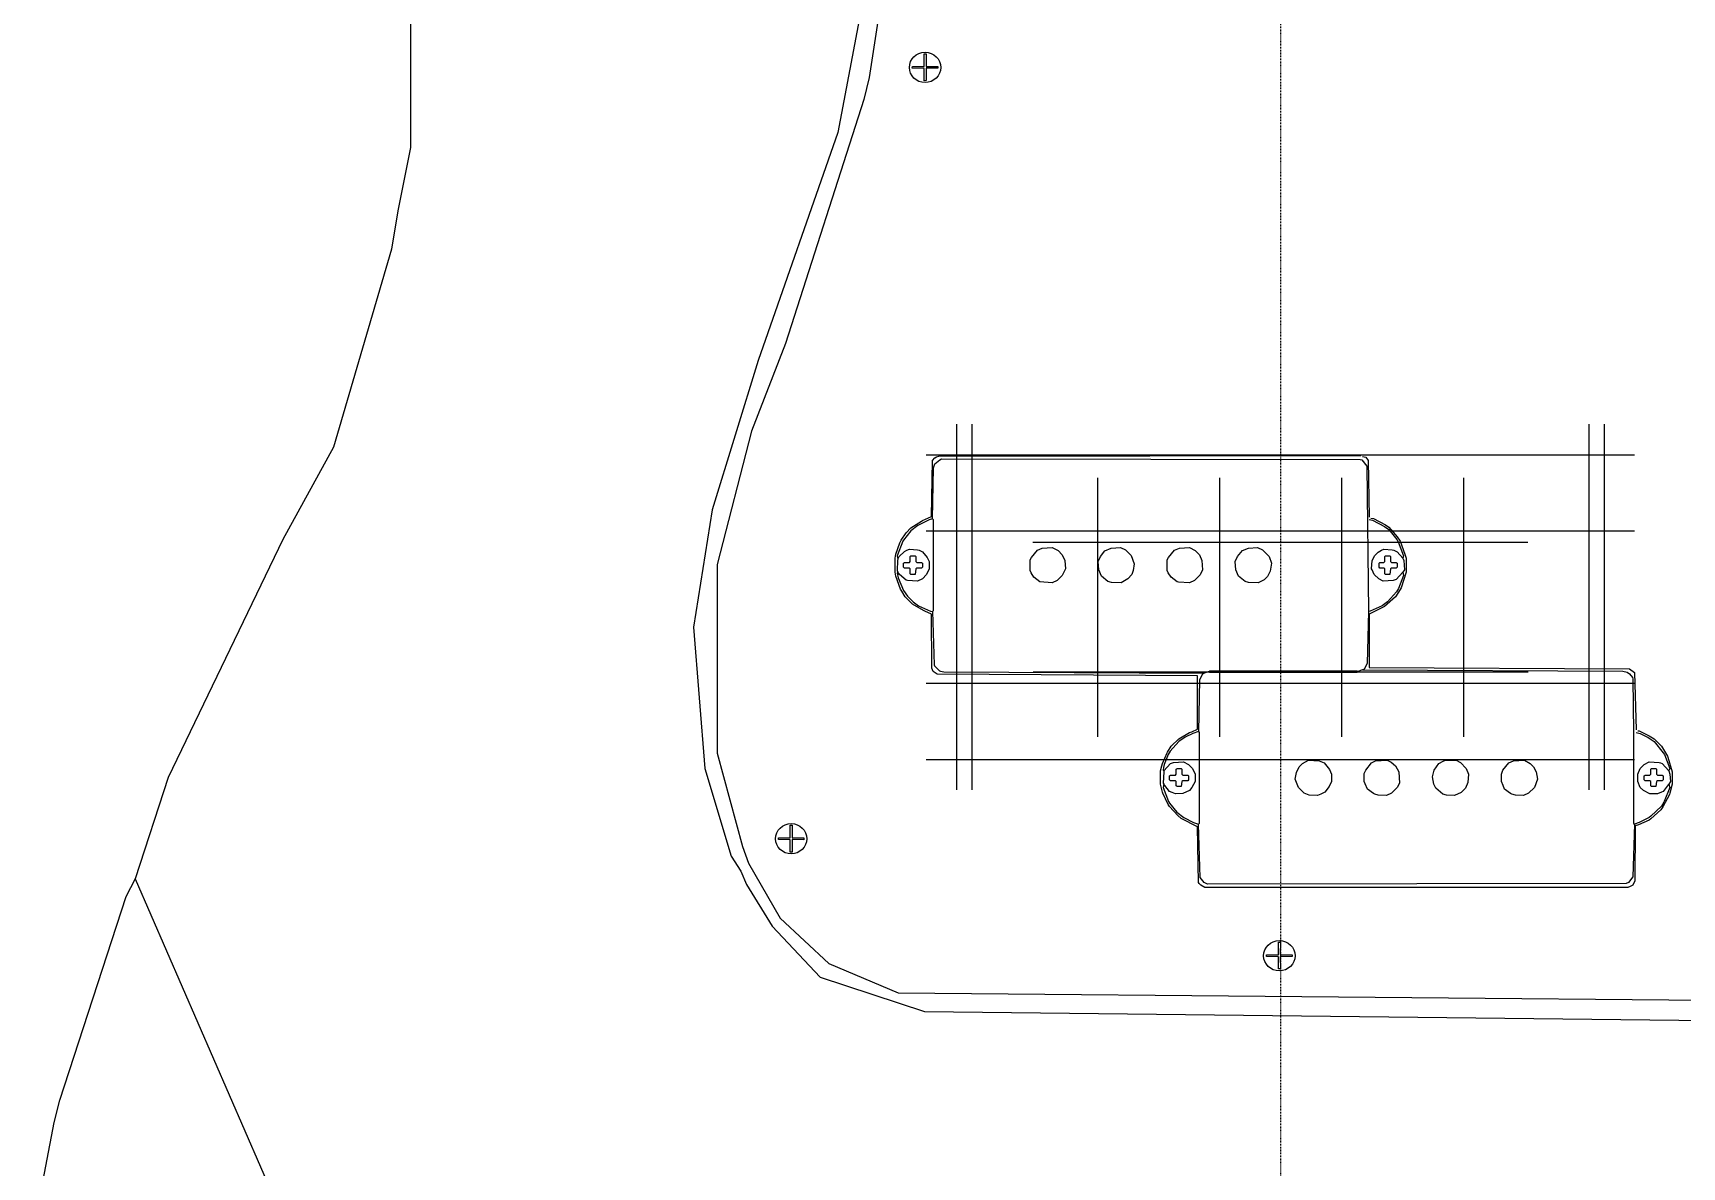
# Model space of a CAD drawing. Extents: x 49 to 882, y -9 to 1184.
# Drawn here: x 48.9 to 265.4, y 139.7 to 288.6 of the extents above; entities that cross this region are included whole.
import ezdxf

# ---------------------------------------------------------------- set-up
doc = ezdxf.new("R2010")
doc.units = 0
doc.linetypes.add('$AUXILIARY', pattern=[0.1, 0.05, -0.05])
doc.layers.get('0').update_dxf_attribs({"linetype": 'CONTINUOUS'})
for name, color, linetype in [('Body', 7, 'CONTINUOUS'), ('Construction', 7, 'CONTINUOUS'), ('scrPlate', 7, 'CONTINUOUS'), ('Split_Pickup', 7, 'CONTINUOUS')]:
    doc.layers.add(name, color=color, linetype=linetype)

# ---------------------------------------------------------------- blocks, each defined once
blk = doc.blocks.new('*G17')
at = {"color": 7, "linetype": 'CONTINUOUS'}
for p, q in [((212.41218, 167.584071), (212.420213, 169.23356)), ((212.420213, 169.23356), (212.67021, 169.232342)), ((212.67021, 169.232342), (212.662256, 167.598999)), ((210.860327, 167.344334), (210.861981, 167.594329)), ((212.412185, 167.334066), (210.860327, 167.344334)), ((210.861981, 167.594329), (212.41218, 167.584071)), ((212.420213, 165.718351), (212.412185, 167.334066)), ((214.20423, 167.33879), (212.662114, 167.348994)), ((212.662114, 167.348994), (212.67021, 165.719593)), ((212.662256, 167.598999), (214.205884, 167.588785)), ((214.205884, 167.588785), (214.20423, 167.33879)), ((212.67021, 165.719593), (212.420213, 165.718351))]:
    blk.add_line(p, q, dxfattribs=at)
at = {"color": 7, "linetype": 'CONTINUOUS', "extrusion": (0, 0.261946, 0.965082)}
blk.add_circle((-212.536569, -161.611009, 43.865085), 2.060844, dxfattribs=at)
blk = doc.blocks.new('*G18')
at = {"color": 7, "linetype": 'CONTINUOUS'}
for p, q in [((148.322228, 182.93896), (148.330261, 184.588448)), ((148.330261, 184.588448), (148.580258, 184.587231)), ((148.580258, 184.587231), (148.572304, 182.953887)), ((146.770375, 182.699223), (146.772029, 182.949217)), ((148.322232, 182.688954), (146.770375, 182.699223)), ((146.772029, 182.949217), (148.322228, 182.93896)), ((148.330261, 181.07324), (148.322232, 182.688954)), ((150.114277, 182.693679), (148.572161, 182.703883)), ((148.572161, 182.703883), (148.580258, 181.074482)), ((148.572304, 182.953887), (150.115932, 182.943673)), ((150.115932, 182.943673), (150.114277, 182.693679)), ((148.580258, 181.074482), (148.330261, 181.07324))]:
    blk.add_line(p, q, dxfattribs=at)
at = {"color": 7, "linetype": 'CONTINUOUS', "extrusion": (0, 0.261946, 0.965082)}
blk.add_circle((-148.446617, -176.429742, 47.887243), 2.060844, dxfattribs=at)
blk = doc.blocks.new('*G19')
at = {"color": 7, "linetype": 'CONTINUOUS'}
for p, q in [((165.902463, 284.19221), (165.910496, 285.841698)), ((165.910496, 285.841698), (166.160493, 285.840481)), ((166.160493, 285.840481), (166.152538, 284.207137)), ((164.35061, 283.952473), (164.352264, 284.202467)), ((165.902467, 283.942204), (164.35061, 283.952473)), ((164.352264, 284.202467), (165.902463, 284.19221)), ((165.910496, 282.32649), (165.902467, 283.942204)), ((167.694512, 283.946929), (166.152396, 283.957133)), ((166.152396, 283.957133), (166.160493, 282.327732)), ((166.152538, 284.207137), (167.696166, 284.196923)), ((167.696166, 284.196923), (167.694512, 283.946929)), ((166.160493, 282.327732), (165.910496, 282.32649))]:
    blk.add_line(p, q, dxfattribs=at)
at = {"color": 7, "linetype": 'CONTINUOUS', "extrusion": (0, 0.261946, 0.965082)}
blk.add_circle((-166.026851, -274.147474, 74.410167), 2.060844, dxfattribs=at)
blk = doc.blocks.new('*G20')
at = {"linetype": 'CONTINUOUS'}
for p, q in [((203.306394, 204.760218, -1), (202.659603, 204.544621, -1)), ((223.464705, 204.975815, -1), (222.817915, 204.760218, -1))]:
    blk.add_line(p, q, dxfattribs=at)
for points in [[(259.577189, 196.998728, -1), (259.782006, 196.966388, -1), (260.99517, 196.376838, -1), (261.075587, 196.330377, -1), (261.733158, 195.920743, -1), (262.703344, 194.950557, -1), (263.479493, 193.667755, -1), (263.544172, 193.538397, -1), (264.104724, 191.608804, -1), (264.104724, 189.991827, -1), (263.813668, 188.795264, -1), (263.748989, 188.601226, -1), (262.893069, 186.992873, -1), (262.621417, 186.63067, -1), (261.318565, 185.439389, -1), (261.069766, 185.273595, -1), (259.675501, 184.639956, -1), (259.253793, 184.494104, -1), (259.200649, 177.272361, -1), (258.930398, 176.732614, -1), (258.585443, 176.560136, -1), (258.283607, 176.409218, -1), (202.767401, 176.409218, -1), (202.211808, 176.707712, -1), (201.991252, 176.937431, -1), (201.926573, 177.066789, -1), (201.797215, 184.386306, -1), (199.662267, 185.490593, -1), (199.189031, 185.869182, -1), (198.107166, 187.064667, -1), (197.941372, 187.313466, -1), (197.23734, 188.795264, -1), (197.199934, 188.923328, -1), (196.946284, 189.991827, -1), (196.946284, 191.716602, -1), (197.123829, 192.372879, -1), (197.199934, 192.677302, -1), (197.787112, 194.098949, -1), (197.833574, 194.179366, -1), (198.347664, 194.950557, -1), (199.317851, 195.920743, -1), (200.73001, 196.750791, -1), (201.053406, 196.86937, -1), (201.797215, 197.214325, -1), (201.797215, 204.221226, -1), (167.614324, 204.415263, -1), (167.086111, 204.760218, -1), (166.923551, 205.192167, -1), (166.870515, 212.306112, -1), (165.997347, 212.704966, -1), (165.80331, 212.769645, -1), (164.39115, 213.599694, -1), (163.420964, 214.56988, -1), (162.964869, 215.307868, -1), (162.799075, 215.556667, -1), (162.171041, 217.272172, -1), (162.083724, 217.796504, -1), (162.083724, 219.643739, -1), (162.171041, 220.168071, -1), (162.709494, 221.66302, -1), (162.903531, 221.997195, -1), (163.528762, 222.978161, -1), (164.175553, 223.624952, -1), (165.566153, 224.5089, -1), (165.695511, 224.573579, -1), (166.870515, 225.134131, -1), (166.999873, 232.453648, -1), (167.285107, 232.812724, -1), (167.538865, 232.9603, -1), (167.840808, 233.057427, -1), (223.249108, 233.111218, -1)], [(166.978313, 224.810735, -1), (167.139148, 231.493379, -1), (167.301708, 232.033234, -1), (167.959279, 232.550666, -1), (168.164096, 232.680024, -1), (223.15209, 232.604565, -1), (223.356907, 232.572226, -1), (224.025257, 231.720618, -1), (224.219294, 212.629507, -1)], [(223.464705, 233.00342, -1), (223.895899, 232.895621, -1), (224.197735, 232.453648, -1), (224.327093, 225.026332, -1)], [(166.978313, 224.810735, -1), (166.556605, 224.664884, -1), (165.054542, 223.923446, -1), (164.153454, 223.220277, -1), (163.183807, 222.018755, -1), (163.119128, 221.889397, -1), (162.342979, 219.959804, -1), (162.450778, 219.52861, -1)], [(166.978313, 224.810735, -1), (167.086111, 224.702937, -1), (167.086111, 212.737306, -1), (166.978313, 212.629507, -1)], [(224.54269, 224.918534, -1), (224.876865, 224.843075, -1), (226.463658, 224.030274, -1), (226.914256, 223.732751, -1), (228.017142, 222.45577, -1), (228.398533, 221.883576, -1), (229.028723, 220.1671, -1), (229.178024, 219.636408, -1), (229.178024, 217.803834, -1), (228.509673, 215.766443, -1), (228.401875, 215.550846, -1), (227.776644, 214.56988, -1), (226.35586, 213.30217, -1), (224.327093, 212.306112, -1), (224.327093, 205.299211, -1), (258.509984, 205.105173, -1), (259.145995, 204.65242, -1), (259.361592, 197.106526, -1)], [(224.327093, 224.702937, -1), (224.769067, 224.627478, -1), (226.354243, 223.814246, -1), (226.914256, 223.409355, -1), (227.967339, 222.099172, -1), (228.12494, 221.808979, -1), (228.854628, 219.959804, -1), (228.74683, 219.636408, -1)], [(182.716888, 216.402454, -1), (181.110691, 216.542592, -1), (180.31945, 217.13764, -1), (179.946468, 217.706816, -1), (179.80633, 218.019431, -1), (179.80633, 219.420811, -1), (180.000367, 219.754987, -1), (180.776516, 220.714393, -1), (181.412527, 220.96233, -1), (182.716888, 221.037789, -1), (183.488078, 220.631496, -1), (184.035371, 220.084203, -1), (184.366204, 219.323793, -1), (184.441663, 218.235028, -1), (184.035371, 217.356039, -1), (183.374459, 216.70429, -1), (182.716888, 216.402454, -1)], [(191.771958, 216.402454, -1), (190.48215, 216.451934, -1), (190.036403, 216.596491, -1), (189.184795, 217.264842, -1), (188.829061, 218.11645, -1), (188.753602, 219.205215, -1), (189.055437, 219.862785, -1), (189.615989, 220.606595, -1), (190.467597, 220.96233, -1), (191.66416, 221.037789, -1), (192.321731, 220.735953, -1), (193.090441, 219.976405, -1), (193.496734, 218.881819, -1), (193.347433, 218.027732, -1), (193.148437, 217.49704, -1), (192.65375, 216.915575, -1), (191.771958, 216.402454, -1)], [(200.719231, 216.402454, -1), (199.307071, 216.477913, -1), (199.123813, 216.553372, -1), (198.321793, 217.13764, -1), (197.94881, 217.706816, -1), (197.808672, 218.019431, -1), (197.808672, 219.420811, -1), (198.002709, 219.754987, -1), (198.778858, 220.714393, -1), (199.414869, 220.96233, -1), (200.719231, 221.037789, -1), (201.490421, 220.631496, -1), (202.037713, 220.084203, -1), (202.37426, 219.322499, -1), (202.444006, 218.12723, -1), (202.14217, 217.469659, -1), (201.376801, 216.70429, -1), (200.719231, 216.402454, -1)], [(209.774301, 216.402454, -1), (208.484492, 216.451934, -1), (208.038746, 216.596491, -1), (207.187138, 217.264842, -1), (206.831403, 218.11645, -1), (206.755944, 219.205215, -1), (207.05778, 219.862785, -1), (207.709529, 220.631496, -1), (208.46994, 220.96233, -1), (209.666503, 221.037789, -1), (210.324073, 220.735953, -1), (211.197241, 219.862785, -1), (211.499076, 218.989618, -1), (211.349775, 217.919933, -1), (210.984986, 217.248241, -1), (210.545491, 216.808747, -1), (209.774301, 216.402454, -1)], [(162.450778, 219.52861, -1), (162.418438, 219.323793, -1), (162.342979, 218.019431, -1), (162.450778, 217.803834, -1)], [(162.450778, 219.52861, -1), (162.644815, 219.862785, -1), (163.302386, 220.520356, -1), (163.647341, 220.682054, -1), (163.959956, 220.822192, -1), (165.048721, 220.746733, -1), (165.242758, 220.682054, -1), (165.684731, 220.498796, -1), (166.309963, 219.733427, -1), (166.547119, 219.205215, -1), (166.547119, 218.235028, -1), (166.223724, 217.480439, -1), (165.684731, 216.941446, -1), (165.037941, 216.618051, -1), (163.733579, 216.69351, -1), (163.539542, 216.758189, -1), (162.666375, 217.480439, -1), (162.450778, 217.803834, -1)], [(164.714545, 217.480439, -1), (164.175553, 217.480439, -1), (164.067755, 217.588237, -1), (164.067755, 218.235028, -1), (163.959956, 218.342827, -1), (163.313165, 218.342827, -1), (163.205367, 218.450625, -1), (163.205367, 218.989618, -1), (163.313165, 219.097416, -1), (163.959956, 219.097416, -1), (164.067755, 219.205215, -1), (164.067755, 219.852005, -1), (164.175553, 219.959804, -1), (164.714545, 219.959804, -1), (164.822344, 219.852005, -1), (164.822344, 219.205215, -1), (164.930142, 219.097416, -1), (165.576933, 219.097416, -1), (165.684731, 218.989618, -1), (165.684731, 218.450625, -1), (165.576933, 218.342827, -1), (164.930142, 218.342827, -1), (164.822344, 218.235028, -1), (164.714545, 217.480439, -1)], [(228.74683, 217.803834, -1), (227.884442, 216.833648, -1), (227.464028, 216.69351, -1), (226.159667, 216.618051, -1), (225.609895, 216.919887, -1), (224.973884, 217.480439, -1), (224.725947, 218.11645, -1), (224.650488, 218.235028, -1), (224.725947, 219.323793, -1), (225.056781, 219.976405, -1), (225.496275, 220.415899, -1), (225.95485, 220.682054, -1), (226.267465, 220.822192, -1), (227.35623, 220.746733, -1), (227.550267, 220.682054, -1), (227.992241, 220.498796, -1), (228.74683, 219.636408, -1)], [(227.022054, 217.480439, -1), (226.483062, 217.480439, -1), (226.375264, 217.588237, -1), (226.375264, 218.235028, -1), (226.267465, 218.342827, -1), (225.728473, 218.342827, -1), (225.620674, 218.450625, -1), (225.620674, 218.989618, -1), (225.728473, 219.097416, -1), (226.267465, 219.097416, -1), (226.375264, 219.205215, -1), (226.375264, 219.852005, -1), (226.483062, 219.959804, -1), (227.022054, 219.959804, -1), (227.129853, 219.852005, -1), (227.129853, 219.205215, -1), (227.237651, 219.097416, -1), (227.884442, 219.097416, -1), (227.992241, 218.989618, -1), (227.992241, 218.450625, -1), (227.884442, 218.342827, -1), (227.237651, 218.342827, -1), (227.129853, 218.235028, -1), (227.022054, 217.480439, -1)], [(228.74683, 219.636408, -1), (228.886968, 219.323793, -1), (228.962427, 218.12723, -1), (228.74683, 217.803834, -1)], [(162.450778, 217.803834, -1), (162.342979, 217.696036, -1), (162.488831, 217.058731, -1), (163.183807, 215.421488, -1), (163.718488, 214.658275, -1), (164.479545, 213.897217, -1), (165.16234, 213.408998, -1), (166.751936, 212.704966, -1), (166.978313, 212.629507, -1)], [(228.74683, 217.803834, -1), (228.854628, 217.37264, -1), (228.182936, 215.664466, -1), (227.906002, 215.205891, -1), (226.718063, 213.897217, -1), (226.035267, 213.408998, -1), (224.445671, 212.704966, -1), (224.219294, 212.629507, -1)], [(166.978313, 212.629507, -1), (167.21547, 205.633386, -1), (167.280149, 205.504028, -1), (167.937719, 204.846457, -1), (168.065784, 204.798271, -1), (168.487707, 204.706103, -1), (202.659603, 204.544621, -1)], [(224.219294, 212.629507, -1), (224.058459, 205.839065, -1), (223.680302, 205.083614, -1), (223.464705, 204.975815, -1)], [(202.659603, 204.544621, -1), (202.444006, 204.436823, -1), (202.065849, 203.681371, -1), (201.905014, 196.890929, -1)], [(203.306394, 204.760218, -1), (203.414192, 204.868017, -1), (222.710116, 204.868017, -1), (222.817915, 204.760218, -1)], [(222.817915, 204.760218, -1), (222.710116, 204.65242, -1), (203.414192, 204.65242, -1), (203.306394, 204.760218, -1)], [(223.464705, 204.975815, -1), (257.636601, 204.814333, -1), (258.186589, 204.67398, -1), (258.515805, 204.461724, -1), (258.887279, 203.984069, -1), (258.962738, 203.800812, -1), (259.038197, 196.783131, -1), (259.038197, 184.8175, -1), (259.145995, 184.709701, -1)], [(201.905014, 196.890929, -1), (201.161204, 196.642993, -1), (200.163637, 196.161241, -1), (199.317851, 195.597348, -1), (198.218306, 194.314546, -1), (197.941372, 193.855971, -1), (197.418981, 192.57069, -1), (197.335976, 192.156097, -1), (197.26968, 191.824401, -1), (197.377478, 191.716602, -1)], [(201.905014, 196.890929, -1), (202.012812, 196.783131, -1), (202.012812, 184.8175, -1), (201.905014, 184.709701, -1)], [(259.361592, 196.783131, -1), (259.889804, 196.642993, -1), (260.961968, 196.111439, -1), (261.733158, 195.597348, -1), (262.943843, 194.10477, -1), (263.109637, 193.855971, -1), (263.781329, 192.039998, -1), (263.67353, 191.716602, -1)], [(197.377478, 191.716602, -1), (198.239866, 192.686789, -1), (198.66028, 192.826927, -1), (199.964641, 192.902386, -1), (200.611432, 192.57899, -1), (201.150424, 192.039998, -1), (201.47382, 191.285408, -1), (201.47382, 190.315222, -1), (201.067527, 189.544032, -1), (200.719231, 189.129439, -1), (199.866329, 188.767991, -1), (198.886657, 188.698245, -1), (198.444683, 188.892282, -1), (198.132068, 189.02164, -1), (197.506836, 189.78701, -1), (197.377478, 189.991827, -1)], [(217.53579, 188.482648, -1), (216.462225, 188.531265, -1), (215.800235, 188.784484, -1), (215.031524, 189.544032, -1), (214.625232, 190.638618, -1), (214.771083, 191.491519, -1), (215.139323, 192.272196, -1), (215.578817, 192.71169, -1), (216.350007, 193.117983, -1), (217.762167, 193.042524, -1), (218.398178, 192.794587, -1), (219.109648, 191.91064, -1), (219.368364, 191.285408, -1), (219.368364, 190.315222, -1), (219.066528, 189.657651, -1), (218.505976, 188.913842, -1), (217.977764, 188.676685, -1), (217.53579, 188.482648, -1)], [(226.590861, 188.482648, -1), (225.517296, 188.531265, -1), (225.070902, 188.665905, -1), (224.887645, 188.741364, -1), (224.111496, 189.345036, -1), (223.82044, 190.002607, -1), (223.680302, 190.315222, -1), (223.680302, 191.393207, -1), (223.874339, 191.835181, -1), (224.650488, 192.794587, -1), (225.178701, 193.031744, -1), (226.698659, 193.117983, -1), (227.218248, 192.876514, -1), (227.802515, 192.382797, -1), (228.240177, 191.619584, -1), (228.315636, 190.099625, -1), (228.0138, 189.549853, -1), (227.248431, 188.784484, -1), (226.590861, 188.482648, -1)], [(235.538133, 188.482648, -1), (234.464568, 188.531265, -1), (234.018174, 188.676685, -1), (233.058768, 189.452834, -1), (232.821611, 189.981047, -1), (232.627574, 190.962013, -1), (232.875511, 191.813621, -1), (233.489962, 192.686789, -1), (234.039734, 192.977845, -1), (234.35235, 193.117983, -1), (235.75373, 193.117983, -1), (236.303502, 192.816147, -1), (237.068871, 192.050778, -1), (237.370706, 191.285408, -1), (237.295247, 190.196644, -1), (236.961072, 189.442054, -1), (236.417121, 188.88894, -1), (235.538133, 188.482648, -1)], [(244.593203, 188.482648, -1), (243.519638, 188.531265, -1), (243.073245, 188.665905, -1), (242.889987, 188.741364, -1), (242.113839, 189.345036, -1), (241.919801, 189.78701, -1), (241.682645, 190.315222, -1), (241.682645, 191.285408, -1), (241.876682, 191.835181, -1), (242.652831, 192.794587, -1), (243.288842, 193.042524, -1), (244.701002, 193.117983, -1), (245.472192, 192.71169, -1), (245.911686, 192.272196, -1), (246.24252, 191.619584, -1), (246.425777, 190.638618, -1), (246.019485, 189.544032, -1), (245.250774, 188.784484, -1), (244.593203, 188.482648, -1)], [(263.67353, 189.991827, -1), (263.587292, 189.873248, -1), (262.918941, 189.02164, -1), (262.692564, 188.935402, -1), (262.164352, 188.698245, -1), (261.194166, 188.698245, -1), (260.331778, 189.129439, -1), (259.900584, 189.560633, -1), (259.577189, 190.315222, -1), (259.577189, 191.285408, -1), (259.900584, 192.039998, -1), (260.439577, 192.57899, -1), (261.086367, 192.902386, -1), (262.390729, 192.826927, -1), (262.584766, 192.762248, -1), (262.811143, 192.686789, -1), (263.67353, 191.716602, -1)], [(197.377478, 191.716602, -1), (197.355919, 191.619584, -1), (197.26968, 190.099625, -1), (197.377478, 189.991827, -1)], [(199.641246, 189.668431, -1), (199.102254, 189.668431, -1), (198.994455, 189.77623, -1), (198.994455, 190.315222, -1), (198.886657, 190.423021, -1), (198.239866, 190.423021, -1), (198.132068, 190.530819, -1), (198.132068, 191.069811, -1), (198.239866, 191.17761, -1), (198.886657, 191.17761, -1), (198.994455, 191.285408, -1), (198.994455, 191.932199, -1), (199.102254, 192.039998, -1), (199.641246, 192.039998, -1), (199.749044, 191.932199, -1), (199.749044, 191.285408, -1), (199.856843, 191.17761, -1), (200.503634, 191.17761, -1), (200.611432, 191.069811, -1), (200.611432, 190.530819, -1), (200.503634, 190.423021, -1), (199.856843, 190.423021, -1), (199.749044, 190.315222, -1), (199.641246, 189.668431, -1)], [(261.948755, 189.668431, -1), (261.409763, 189.668431, -1), (261.301964, 189.77623, -1), (261.301964, 190.315222, -1), (261.194166, 190.423021, -1), (260.547375, 190.423021, -1), (260.439577, 190.530819, -1), (260.439577, 191.069811, -1), (260.547375, 191.17761, -1), (261.194166, 191.17761, -1), (261.301964, 191.285408, -1), (261.301964, 191.932199, -1), (261.409763, 192.039998, -1), (261.948755, 192.039998, -1), (262.056553, 191.932199, -1), (262.056553, 191.285408, -1), (262.164352, 191.17761, -1), (262.811143, 191.17761, -1), (262.918941, 191.069811, -1), (262.918941, 190.530819, -1), (262.811143, 190.423021, -1), (262.164352, 190.423021, -1), (262.056553, 190.315222, -1), (261.948755, 189.668431, -1)], [(263.67353, 191.716602, -1), (263.819382, 191.294895, -1), (263.889127, 190.315222, -1), (263.67353, 189.991827, -1)], [(197.377478, 189.991827, -1), (197.26968, 189.560633, -1), (198.002709, 187.717279, -1), (198.110508, 187.501682, -1), (199.080155, 186.30016, -1), (199.981242, 185.59699, -1), (201.269003, 184.957638, -1), (201.905014, 184.709701, -1)], [(263.67353, 189.991827, -1), (263.781329, 189.560633, -1), (263.048299, 187.717279, -1), (263.00518, 187.63104, -1), (262.703344, 187.081268, -1), (261.318565, 185.762785, -1), (261.069766, 185.59699, -1), (259.782006, 184.957638, -1), (259.145995, 184.709701, -1)], [(259.145995, 184.709701, -1), (258.951958, 177.799819, -1), (258.391406, 177.056009, -1), (258.07879, 176.926651, -1), (203.090797, 176.840412, -1), (202.659603, 177.056009, -1), (202.14217, 177.71358, -1), (201.905014, 184.709701, -1)]]:
    blk.add_polyline3d(points, dxfattribs=at)

msp = doc.modelspace()

# ---------------------------------------------------------------- linework, layer by layer
at = {"layer": 'Body', "linetype": 'CONTINUOUS'}
for p, q in [((98.459826, 302.458805, -2), (98.459826, 273.552309, -2)), ((98.459826, 273.552309, -2), (96.813169, 265.223116, -2)), ((96.813169, 265.223116, -2), (95.97695, 260.201637, -2)), ((95.97695, 260.201637, -2), (88.342549, 234.218834, -2)), ((88.342549, 234.218834, -2), (81.703344, 222.09257, -2)), ((81.703344, 222.09257, -2), (66.662683, 190.859104, -2)), ((66.662683, 190.859104, -2), (62.3267, 177.541478, -2)), ((61.1356, 175.228154, -2), (62.348004, 177.578723, -2)), ((62.3267, 177.541478, -2), (134.348933, 12.07416, -2)), ((52.422233, 148.493681, -2), (61.1356, 175.228154, -2)), ((51.681832, 145.573171, -2), (52.422233, 148.493681, -2)), ((48.905848, 131.003779, -2), (51.681832, 145.573171, -2))]:
    msp.add_line(p, q, dxfattribs=at)
at = {"layer": 'Construction', "color": 1, "linetype": '$AUXILIARY'}
msp.add_line((212.667709, 1183.544208), (212.667709, -9.139258), dxfattribs=at)
at = {"layer": 'Construction', "color": 7, "linetype": 'CONTINUOUS'}
for p, q in [((170.167709, 237.224922), (170.167709, 189.224922)), ((172.167709, 237.224922), (172.167709, 189.224922)), ((253.167709, 237.224922), (253.167709, 189.224922)), ((255.167709, 237.224922), (255.167709, 189.224922)), ((166.167709, 233.224922), (259.167709, 233.224922)), ((188.712222, 196.180094), (188.712222, 230.180091)), ((204.712222, 196.180094), (204.712222, 230.180091)), ((220.712217, 230.180091), (220.712217, 196.180094)), ((236.712217, 230.180091), (236.712217, 196.180094)), ((166.167709, 223.224922), (259.167709, 223.224922)), ((180.167709, 221.724922), (245.167709, 221.724922)), ((245.212217, 204.680094), (180.212222, 204.680094)), ((166.167709, 203.224922), (259.167709, 203.224922)), ((166.167709, 193.224922), (259.167709, 193.224922))]:
    msp.add_line(p, q, dxfattribs=at)
at = {"layer": 'scrPlate', "linetype": 'CONTINUOUS'}
msp.add_line((142.851939, 179.606218, -2), (146.98142, 172.379588, -2), dxfattribs=at)
for points in [[(158.195263, 384.119788, -2), (158.131081, 381.84841, -2), (162.033498, 363.707355, -2), (163.944379, 356.198016, -2), (163.952634, 316.861443, -2), (158.701971, 282.752824, -2), (157.973118, 279.837412, -2), (147.704076, 247.846188, -2), (143.216353, 236.29597, -2), (138.722433, 218.836442, -2), (138.722433, 194.059453, -2), (142.05494, 181.794083, -2), (142.851939, 179.606218, -2)], [(156.272791, 381.951635, -2), (162.467038, 353.04514, -2), (162.467038, 320.009163, -2), (160.835901, 308.591101, -2), (154.572464, 275.526194, -2), (144.090773, 245.574946, -2), (138.087509, 225.98357, -2), (135.625309, 210.577454, -2), (137.102624, 192.050466, -2), (140.580697, 180.53535, -2), (141.819556, 178.573835, -2)], [(141.819556, 178.573835, -2), (142.581101, 176.795555, -2), (145.949063, 171.347205, -2)], [(145.949063, 171.347205, -2), (152.259141, 164.622988, -2), (165.939785, 160.13753, -2), (284.019447, 158.791893, -2)], [(146.98142, 172.379588, -2), (153.394539, 166.440331, -2), (162.471179, 162.567898, -2), (278.08888, 161.543796, -2), (284.467993, 160.361803, -2), (287.607813, 159.464712, -2), (291.196179, 157.894802, -2), (294.784545, 156.100619, -2)]]:
    msp.add_polyline3d(points, dxfattribs=at)

# ---------------------------------------------------------------- block references
at = {"layer": 'scrPlate', "color": 7, "linetype": 'CONTINUOUS'}
for name in ['*G19', '*G18', '*G17']:
    msp.add_blockref(name, (0, 0), dxfattribs=at)
at = {"layer": 'Split_Pickup', "color": 7, "linetype": 'CONTINUOUS'}
msp.add_blockref('*G20', (0, 0), dxfattribs=at)

doc.saveas('drawing.dxf')
